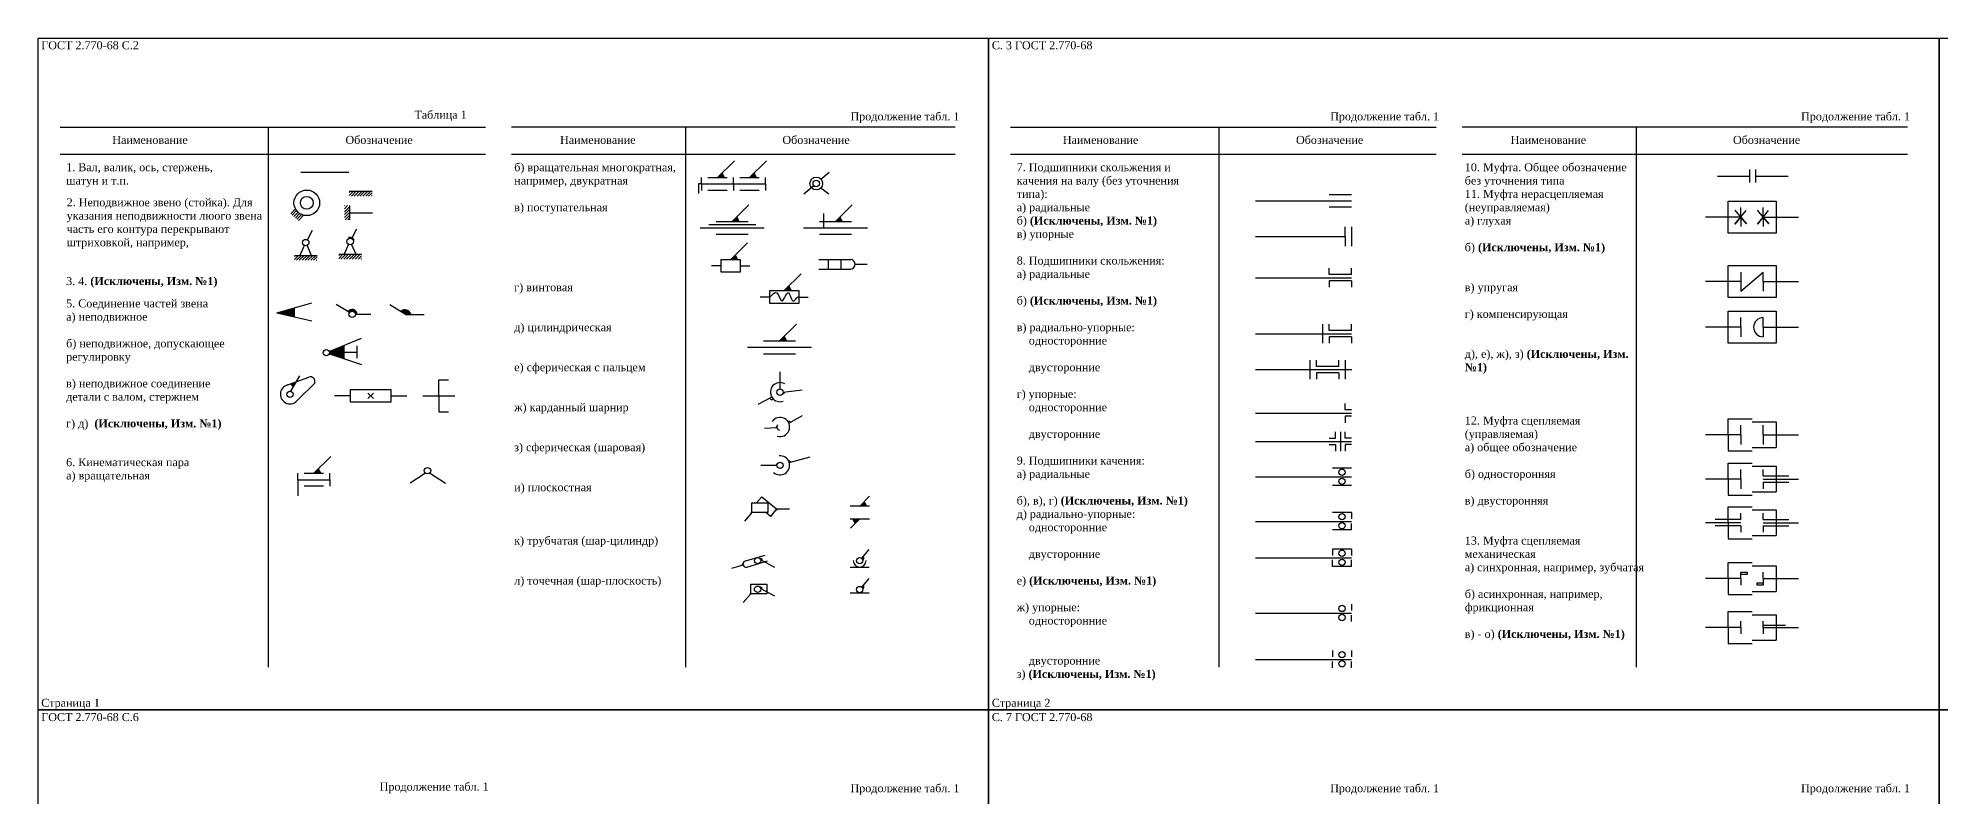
# Model space of a CAD drawing. Header units: millimetres. Extents: x 4428 to 6562, y 4839 to 5637.
# Drawn here: x 5374 to 5969, y 5232 to 5469 of the extents above; entities that cross this region are included whole.
import ezdxf

# ---------------------------------------------------------------- set-up
doc = ezdxf.new("R2010")
doc.units = ezdxf.units.MM
doc.layers.add('Элементы УГО', color=7, linetype='Continuous', lineweight=30)
doc.styles.get("Standard").update_dxf_attribs({"font": 'times.ttf'})
pattern_1 = [(0, (-6.434071916439279, 0), (0, 6.985), [5.08, -1.905]), (90, (-6.434071916439279, 0), (-6.985, 4.277078946022131e-16), [5.08, -1.905])]

msp = doc.modelspace()

# ---------------------------------------------------------------- hatches: boundary and pattern name
at = {"layer": 'Элементы УГО'}
h = msp.add_hatch(color=256, dxfattribs=at)
h.dxf.hatch_style = 1
h.paths.add_polyline_path([(5586.559447442429, 5425.126608972566), (5588.676252715712, 5425.126608972566), (5587.976751118562, 5426.535153878722)])
h = msp.add_hatch(color=256, dxfattribs=at)
h.dxf.hatch_style = 1
h.paths.add_polyline_path([(5596.559447442429, 5425.126608972566), (5598.676252715712, 5425.126608972566), (5597.976751118562, 5426.535153878722)])
h = msp.add_hatch(dxfattribs=at)
h.set_pattern_fill('ANSI31', color=256, scale=0.2)
h.set_pattern_definition([(45, (-13.97663501971692, 2.341929783142405), (-0.4490128060534576, 0.4490128060534577), [])])
h.paths.add_polyline_path([(5478.615292669265, 5420.866843060976), (5471.504510497651, 5420.86684306097), (5471.504510497651, 5419.312220316303), (5478.615292669265, 5419.312220316308)])
h = msp.add_hatch(dxfattribs=at)
h.set_pattern_fill('ANSI31', color=256, scale=0.2)
h.set_pattern_definition([(45, (-6.434071916439279, 0), (-0.4490128060534576, 0.4490128060534577), [])])
edge = h.paths.add_edge_path()
edge.add_arc((5458.230040642535, 5417.238785630906), 4.009395108317936, 201.6877565740215, 231.0686281702638, ccw=False)
edge.add_line((5454.50446435607, 5415.757120868441), (5452.836559610174, 5414.115731893584))
edge.add_line((5452.836559610174, 5414.115731893584), (5455.939665565902, 5411.488781348138))
edge.add_line((5455.939665565902, 5411.488781348138), (5457.679445223228, 5413.270021172178))
edge.add_arc((5458.222220196379, 5417.233024493967), 3.999999999998747, 231.1039121054402, 262.2012623959714, ccw=False)
h = msp.add_hatch(dxfattribs=at)
h.set_pattern_fill('ANSI31', color=256, scale=0.2, angle=359.9999999999872)
h.set_pattern_definition([(44.99999999998721, (-6.434071916439279, 0), (-0.449012806053357, 0.4490128060535583), [])])
h.paths.add_polyline_path([(5471.54421752324, 5411.940596530784), (5471.544217523235, 5416.350928966582), (5469.989594778567, 5416.350928966582), (5469.989594778573, 5411.940596530784)])
h = msp.add_hatch(color=256, dxfattribs=at)
h.dxf.hatch_style = 1
h.paths.add_polyline_path([(5592.533924328241, 5412.846159610949), (5591.116620652108, 5411.437614704793), (5593.233425925391, 5411.437614704793)])
h = msp.add_hatch(color=256, dxfattribs=at)
h.dxf.hatch_style = 1
h.paths.add_polyline_path([(5624.806743626314, 5412.846156256136), (5623.389439950181, 5411.43761134998), (5625.506245223463, 5411.43761134998)])
h = msp.add_hatch(dxfattribs=at)
h.set_pattern_fill('ANSI31', color=256, scale=0.2)
h.set_pattern_definition([(45, (-31.14686064960551, -17.70480902257623), (-0.4490128060534576, 0.4490128060534577), [])])
h.paths.add_polyline_path([(5461.445067039376, 5400.820104255257), (5454.334284867762, 5400.820104255252), (5454.334284867762, 5399.265481510584), (5461.445067039376, 5399.26548151059)])
h = msp.add_hatch(dxfattribs=at)
h.set_pattern_fill('ANSI31', color=256, scale=0.2)
h.set_pattern_definition([(45, (-17.27364197858697, -17.3658371245092), (-0.4490128060534576, 0.4490128060534577), [])])
h.paths.add_polyline_path([(5475.318285710395, 5401.159076153324), (5468.207503538781, 5401.159076153319), (5468.207503538781, 5399.604453408651), (5475.318285710395, 5399.604453408657)])
h = msp.add_hatch(color=256, dxfattribs=at)
h.dxf.hatch_style = 1
h.paths.add_polyline_path([(5592.083248298715, 5400.950169429981), (5590.665944622582, 5399.541624523825), (5592.782749895865, 5399.541624523825)])
h = msp.add_hatch(color=256, dxfattribs=at)
h.dxf.hatch_style = 1
h.paths.add_polyline_path([(5608.841396878202, 5391.193499414419), (5607.424093202069, 5389.784954508263), (5609.540898475352, 5389.784954508263)])
h = msp.add_hatch(color=256, dxfattribs=at)
h.dxf.hatch_style = 1
h.paths.add_polyline_path([(5448.841197439717, 5382.878855835619), (5454.326824021704, 5381.593276611639), (5454.326824021704, 5384.435088885514)])
h = msp.add_hatch(color=256, dxfattribs=at)
h.dxf.hatch_style = 1
h.paths.add_polyline_path([(5471.013523581388, 5383.237869761739), (5471.537446754331, 5382.915728938995, -0.7563914085440163), (5473.389303452386, 5382.3919540198), (5474.004340199926, 5382.3919540198, 0.7018179763076018)])
h = msp.add_hatch(color=256, dxfattribs=at)
h.dxf.hatch_style = 1
h.paths.add_polyline_path([(5489.069899729562, 5382.355771626186), (5490.69944571831, 5382.355771626186, 0.5876349861834808), (5487.574468509511, 5383.277496757026)])
h = msp.add_hatch(color=256, dxfattribs=at)
h.dxf.hatch_style = 1
h.paths.add_polyline_path([(5607.380103105677, 5375.49199843694), (5605.962799429544, 5374.083453530784), (5608.079604702827, 5374.083453530784)])
h = msp.add_hatch(color=256, dxfattribs=at)
h.dxf.hatch_style = 1
edge = h.paths.add_edge_path()
edge.add_line((5469.809306887608, 5372.653038270244), (5465.24895958342, 5370.783680268446))
edge.add_arc((5464.323680305618, 5370.404393756592), 1.000000000002496, -18.71789481133078, 22.28949456513078, ccw=False)
edge.add_line((5465.270790402238, 5370.083484945735), (5469.809306887608, 5368.545701816219))
edge.add_line((5469.809306887608, 5368.545701816219), (5469.809306887608, 5372.653038270244))
h = msp.add_hatch(color=256, dxfattribs=at)
h.dxf.hatch_style = 1
h.paths.add_polyline_path([(5454.950020021291, 5361.300840060741), (5453.101706057408, 5360.624868220675), (5454.05071120907, 5359.706553245996)])
h = msp.add_hatch(dxfattribs=at)
h.set_pattern_fill('ANGLE', color=256)
h.set_pattern_definition(pattern_1)
h.paths.add_polyline_path([(5607.607396085384, 5358.12127618214), (5607.085757702182, 5358.052768350439, -0.1125724205232934), (5606.986898768909, 5357.619242367528, 0.2677501441506456)])
h = msp.add_hatch(dxfattribs=at)
h.set_pattern_fill('ANGLE', color=256)
h.set_pattern_definition(pattern_1)
h.paths.add_polyline_path([(5603.967321973269, 5355.928567309467, -0.05700328268125605), (5603.542384834249, 5356.461776692804), (5602.935087470842, 5356.151819065061, 0.4743728906098207)])
h = msp.add_hatch(dxfattribs=at)
h.set_pattern_fill('ANGLE', color=256)
h.set_pattern_definition(pattern_1)
h.paths.add_polyline_path([(5605.088370335925, 5347.236826915454, 0.2867293983492674), (5604.745617464022, 5346.841667927375), (5605.132603588841, 5346.862103032589, -0.09518606584448373)])
h = msp.add_hatch(dxfattribs=at)
h.set_pattern_fill('ANGLE', color=256)
h.set_pattern_definition(pattern_1)
h.paths.add_polyline_path([(5608.554413834542, 5348.869210977512, -0.04426532355887004), (5608.815922289662, 5348.40805245044), (5609.279371015445, 5348.665480377753, 0.2623794119548825)])
h = msp.add_hatch(color=256, dxfattribs=at)
h.dxf.hatch_style = 1
h.paths.add_polyline_path([(5460.434288341637, 5332.700339736066), (5462.551093614919, 5332.700339736066), (5461.85159201777, 5334.108884642222)])
h = msp.add_hatch(dxfattribs=at)
h.set_pattern_fill('ANGLE', color=256)
h.set_pattern_definition(pattern_1)
h.paths.add_polyline_path([(5605.127006268279, 5335.465164945395, 0.2489404615299898), (5604.798426304304, 5335.180919122227), (5605.085757702182, 5335.180919122227, -0.072179888585444)])
h = msp.add_hatch(dxfattribs=at)
h.set_pattern_fill('ANGLE', color=256)
h.set_pattern_definition(pattern_1)
h.paths.add_polyline_path([(5608.77528683413, 5336.509991373232, -0.04349042090193285), (5608.96464402368, 5336.024728074465), (5609.466363017941, 5336.164780440259, 0.3496814902245606)])
h = msp.add_hatch(dxfattribs=at)
h.set_pattern_fill('ANGLE', color=256)
h.set_pattern_definition(pattern_1)
h.paths.add_polyline_path([(5605.279650556444, 5321.559763358854), (5604.992937339049, 5321.559763358854), (5604.811039931937, 5321.338137994072, 0.6332563978226149)])
h.paths.add_polyline_path([(5597.249349542479, 5320.759730218019, 0.2975450766774227), (5597.031789313887, 5320.169120046699), (5597.249349542479, 5320.424354324774)])
h = msp.add_hatch(color=256, dxfattribs=at)
h.dxf.hatch_style = 1
h.paths.add_polyline_path([(5632.416010667874, 5323.847957812209), (5630.998706991741, 5322.439412906053), (5633.115512265023, 5322.439412906053)])
h = msp.add_hatch(color=256, dxfattribs=at)
h.dxf.hatch_style = 1
h.paths.add_polyline_path([(5629.581395955816, 5317.030867764152), (5630.998699631949, 5318.439412670308), (5628.881894358667, 5318.439412670308)])
h = msp.add_hatch(dxfattribs=at)
h.set_pattern_fill('ANGLE', color=256)
h.set_pattern_definition([(0, (0, 0), (0, 6.985), [5.08, -1.905]), (90, (0, 0), (-6.985, 4.277078946022131e-16), [5.08, -1.905])])
h.paths.add_polyline_path([(5594.48847687205, 5304.328458557992, 0.3523835865755047), (5594.110457690651, 5303.841894832873), (5594.557581304885, 5303.961391607875, -0.09331096805096628)])
h.paths.add_polyline_path([(5599.888274855876, 5306.005865763354, -0.09493732432992637), (5600.056678654204, 5305.669287587708), (5600.449841429754, 5305.455169682697, 0.6530411296362241)])
h = msp.add_hatch(dxfattribs=at)
h.set_pattern_fill('ANGLE', color=256)
h.set_pattern_definition(pattern_1)
h.paths.add_polyline_path([(5632.037698143522, 5306.673192178958), (5631.593523301737, 5306.168611145295, -0.172338620883249), (5631.936744288573, 5305.59381509029, 0.5371548388308851)])
h = msp.add_hatch(dxfattribs=at)
h.set_pattern_fill('ANGLE', color=256)
h.set_pattern_definition([(0, (-6.43405981943215, -9.046079721232672), (0, 6.985), [5.08, -1.905]), (90, (-6.43405981943215, -9.046079721232672), (-6.985, 4.277078946022131e-16), [5.08, -1.905])])
h.paths.add_polyline_path([(5632.037710240529, 5297.627112457725), (5631.593535398744, 5297.122531424063, -0.1723386208832489), (5631.93675638558, 5296.547735369058, 0.5371548388310842)])

# ---------------------------------------------------------------- linework, layer by layer
for p, q in [((5381.14047976899, 5440.85180231114), (5514.048684864408, 5440.85180231114)), ((5446.14047976899, 5440.85180231114), (5446.14047976899, 5272.057962309911)), ((5660.823204513254, 5440.851802311139), (5522.192707648856, 5440.85180231114)), ((5576.571095847836, 5440.85180231114), (5576.571095847841, 5272.057962309911)), ((5678.140480595456, 5440.851802655591), (5811.048685690874, 5440.851802655591)), ((5743.140480595456, 5440.851802655591), (5743.140480595456, 5272.057962654362)), ((5958.399014848287, 5440.85180265559), (5819.192708475322, 5440.851802655591)), ((5873.571096674302, 5440.851802655591), (5873.571096674307, 5272.057962654362)), ((5381.14047976899, 5432.449217350169), (5514.048684864408, 5432.449217350166)), ((5522.192707648857, 5432.449217350166), (5660.823204513254, 5432.449217350166)), ((5678.140480595456, 5432.449217694621), (5811.048685690874, 5432.449217694617)), ((5819.192708475323, 5432.449217694617), (5958.399014848288, 5432.449217694617))]:
    msp.add_line(p, q)
for p, q in [((5586.559447442429, 5425.126608972566), (5591.815141503466, 5430.349823462621)), ((5596.559447442429, 5425.126608972566), (5601.815141503466, 5430.349823462621)), ((5456.346242237056, 5426.843862348889), (5471.346242237056, 5426.843862348889)), ((5581.559447442429, 5423.126608972566), (5580.559447442429, 5423.126608972566)), ((5580.559447442429, 5423.126608972566), (5580.559447442429, 5420.126608972566)), ((5581.559447442429, 5423.126608972566), (5581.559447442429, 5425.126608972566)), ((5581.559447442429, 5423.126608972566), (5591.559447442429, 5423.126608972566)), ((5581.559447442429, 5423.126608972566), (5581.559447442429, 5421.126608972566)), ((5583.559447442429, 5425.126608972566), (5589.559447442429, 5425.126608972566)), ((5587.976751118562, 5426.535153878722), (5588.676252715712, 5425.126608972566)), ((5591.559447442429, 5423.126608972566), (5591.559447442429, 5425.126608972566)), ((5591.559447442429, 5423.126608972566), (5601.559447442429, 5423.126608972566)), ((5591.559447442429, 5423.126608972566), (5591.559447442429, 5421.126608972566)), ((5593.559447442429, 5425.126608972566), (5599.559447442429, 5425.126608972566)), ((5597.976751118562, 5426.535153878722), (5598.676252715712, 5425.126608972566)), ((5601.559447442429, 5423.126608972566), (5601.559447442429, 5425.126608972566)), ((5601.559447442429, 5423.126608972566), (5601.559447442429, 5421.126608972566)), ((5616.683432177328, 5422.568368480283), (5613.505231482108, 5419.936945993221)), ((5618.880729655542, 5424.609861782204), (5621.469205387932, 5426.847078872011)), ((5899.022865939461, 5425.612290402661), (5909.022865939461, 5425.612290402661)), ((5909.022865939461, 5427.612290402661), (5909.022865939461, 5423.612290402661)), ((5911.022865939461, 5423.612290402661), (5911.022865939461, 5427.612290402661)), ((5911.022865939461, 5425.612290402661), (5921.022865939461, 5425.612290402661)), ((5471.504510497651, 5420.866843060976), (5478.615292669265, 5420.866843060976)), ((5589.559447442429, 5421.126608972566), (5583.559447442429, 5421.126608972566)), ((5591.116620652108, 5411.437614704793), (5596.372314713146, 5416.660829194849)), ((5599.559447442429, 5421.126608972566), (5593.559447442429, 5421.126608972566)), ((5618.878850872631, 5421.93017394701), (5621.29988367326, 5420.01571949164)), ((5623.389439950181, 5411.43761134998), (5628.645134011218, 5416.660825840036)), ((5754.673950449268, 5417.875576343535), (5784.673950449268, 5417.875576343535)), ((5777.673950449268, 5419.875576343535), (5784.673950449268, 5419.875576343535)), ((5471.54421752324, 5416.350928966581), (5471.54421752324, 5411.940596530784)), ((5471.54421752324, 5414.145762748683), (5478.71239759415, 5414.145762748683)), ((5586.11662267409, 5411.437619158098), (5596.11662267409, 5411.437619158098)), ((5592.533924328241, 5412.846159610949), (5593.233425925391, 5411.437614704793)), ((5618.389441972162, 5411.437615803285), (5628.389441972162, 5411.437615803285)), ((5619.78091527996, 5409.437614469049), (5619.78091527996, 5413.869333219573)), ((5624.806743626314, 5412.846156256136), (5625.506245223463, 5411.43761134998)), ((5784.673950449268, 5415.875576343535), (5777.673950449268, 5415.875576343535)), ((5906.287535712787, 5412.797959198322), (5895.287535712787, 5412.797959198322)), ((5904.445512125712, 5410.568136027317), (5907.917337686105, 5414.816996860054)), ((5906.277432253453, 5412.81006136143), (5904.445512125712, 5410.568136027317)), ((5908.052058805896, 5410.684371606898), (5904.502805701009, 5414.935751115961)), ((5906.287535712787, 5412.797959198322), (5906.287535712787, 5415.797959198322)), ((5906.287535712787, 5412.797959198322), (5906.287535712787, 5409.797959198322)), ((5906.287535712787, 5412.797959198322), (5908.052058805896, 5410.684371606898)), ((5911.445512125712, 5410.568136027317), (5914.917337686105, 5414.816996860054)), ((5913.277432253453, 5412.81006136143), (5911.445512125712, 5410.568136027317)), ((5915.052058805896, 5410.684371606898), (5911.502805701009, 5414.935751115961)), ((5913.287535712787, 5412.797959198322), (5913.287535712787, 5415.797959198322)), ((5913.287535712787, 5412.797959198322), (5924.287535712787, 5412.797959198322)), ((5913.287535712787, 5412.797959198322), (5913.287535712787, 5409.797959198322)), ((5913.287535712787, 5412.797959198322), (5915.052058805896, 5410.684371606898)), ((5458.399543912175, 5405.672251320212), (5460.021654223383, 5408.720093892329)), ((5472.383257514867, 5406.28814782945), (5473.894872894401, 5409.059065790396)), ((5581.116607902361, 5409.437617823862), (5601.116607902361, 5409.437617823862)), ((5583.854130294247, 5410.437617823862), (5598.474778923119, 5410.437617823862)), ((5586.116607902361, 5407.437617823862), (5596.116607902361, 5407.437617823862)), ((5590.665944622582, 5399.541624523825), (5595.92163868362, 5404.76483901388)), ((5613.389427200433, 5409.437614469049), (5633.389427200433, 5409.437614469049)), ((5618.389427200433, 5407.437614469049), (5628.389427200433, 5407.437614469049)), ((5754.673950449268, 5406.734047340851), (5782.673950449268, 5406.734047340851)), ((5782.673950449268, 5406.734047340851), (5782.673950449268, 5409.734047340851)), ((5782.673950449268, 5406.734047340851), (5782.673950449268, 5403.734047340851)), ((5784.673950449268, 5409.734047340851), (5784.673950449268, 5403.734047340851)), ((5454.334284867762, 5400.820104255257), (5461.445067039376, 5400.820104255257)), ((5457.423971074922, 5403.927058553486), (5456.031982279521, 5400.820104255257)), ((5458.344606640871, 5403.921471795706), (5459.620009396815, 5400.820104255257)), ((5468.207503538781, 5401.159076153324), (5475.318285710395, 5401.159076153324)), ((5471.29718974594, 5404.266030451553), (5469.905200950539, 5401.159076153324)), ((5472.217825311889, 5404.260443693773), (5473.493228067833, 5401.159076153324)), ((5592.083248298715, 5400.950169429981), (5592.782749895865, 5399.541624523825)), ((5618.199793834152, 5399.54162428808), (5628.199793834152, 5399.54162428808)), ((5621.199793834152, 5396.54162428808), (5621.199793834152, 5399.54162428808)), ((5625.199793834152, 5396.54162428808), (5625.199793834152, 5399.54162428808)), ((5587.665937262791, 5397.54162428808), (5584.665937262791, 5397.54162428808)), ((5593.665937262791, 5397.54162428808), (5596.665937262791, 5397.54162428808)), ((5607.424093202069, 5389.784954508263), (5612.679787263107, 5395.008168998318)), ((5618.199793834152, 5396.54162428808), (5628.199793834152, 5396.54162428808)), ((5629.51465815561, 5398.04162428808), (5633.337317320234, 5398.04162428808)), ((5754.673950449268, 5393.833438127213), (5784.673950449268, 5393.833438127213)), ((5777.673950449268, 5394.833438127213), (5777.673950449268, 5396.833438127213)), ((5784.673950449268, 5394.833438127213), (5777.673950449268, 5394.833438127213)), ((5784.673950449268, 5392.833438127213), (5777.673950449268, 5392.833438127213)), ((5777.673950449268, 5392.833438127213), (5777.673950449268, 5390.833438127213)), ((5784.673950449268, 5394.833438127213), (5784.673950449268, 5396.833438127213)), ((5784.673950449268, 5392.833438127213), (5784.673950449268, 5390.833438127213)), ((5906.287536522106, 5392.612768359124), (5895.287536522106, 5392.612768359124)), ((5906.287536522106, 5395.612768359124), (5906.287536522106, 5389.612768359124)), ((5906.287536522106, 5389.612768359124), (5913.287536522106, 5395.612768359124)), ((5913.287536522106, 5392.612768359124), (5913.287536522106, 5395.612768359124)), ((5913.287536522106, 5392.612768359124), (5924.287536522106, 5392.612768359124)), ((5913.287536522106, 5392.612768359124), (5913.287536522106, 5389.612768359124)), ((5602.924085842278, 5387.784954272518), (5599.924085842278, 5387.784954272518)), ((5608.841396878202, 5391.193499414419), (5609.540898475352, 5389.784954508263)), ((5611.924085842278, 5387.784954272518), (5614.924085842278, 5387.784954272518)), ((5448.841197439717, 5382.878855835619), (5459.812450603691, 5385.991321935409)), ((5448.841197439717, 5382.878855835619), (5459.812450603691, 5380.30769738766)), ((5454.326824021704, 5384.435088885514), (5454.326824021704, 5381.593276611639)), ((5471.53744675433, 5382.915728938995), (5467.448128746408, 5385.430098097619)), ((5473.389303452386, 5382.3919540198), (5478.232999844069, 5382.3919540198)), ((5489.069899729562, 5382.355771626186), (5484.140734457869, 5385.393915704004)), ((5489.069899729562, 5382.355771626186), (5494.925605555531, 5382.355771626186)), ((5906.287537331425, 5378.356751921756), (5906.287537331425, 5381.356751921756)), ((5913.287537331425, 5378.356751921756), (5913.287537331425, 5381.356751921756)), ((5465.24895958342, 5370.783680268446), (5475.294933469595, 5374.901682783897)), ((5605.962799429544, 5374.083453530784), (5611.218493490582, 5379.306668020839)), ((5607.380103105677, 5375.49199843694), (5608.079604702827, 5374.083453530784)), ((5754.673950449268, 5376.318998250492), (5784.673950449268, 5376.318998250492)), ((5775.673950449267, 5373.318998250492), (5775.673950449268, 5379.318998250492)), ((5777.673950449268, 5377.318998250492), (5777.673950449268, 5379.318998250492)), ((5784.673950449268, 5377.318998250492), (5777.673950449268, 5377.318998250492)), ((5784.673950449268, 5375.318998250492), (5777.673950449268, 5375.318998250492)), ((5777.673950449268, 5375.318998250492), (5777.673950449268, 5373.318998250492)), ((5784.673950449268, 5377.318998250492), (5784.673950449268, 5379.318998250492)), ((5784.673950449268, 5375.318998250492), (5784.673950449268, 5373.318998250492)), ((5906.287537331425, 5378.356751921756), (5895.287537331425, 5378.356751921756)), ((5906.287537331425, 5378.356751921756), (5906.287537331425, 5375.356751921756)), ((5913.287537331425, 5378.356751921756), (5924.287537331425, 5378.356751921756)), ((5913.287537331425, 5378.356751921756), (5913.287537331425, 5375.356751921756)), ((5465.270790402238, 5370.083484945735), (5475.294933469595, 5366.687009875846)), ((5469.809306887608, 5372.653038270244), (5469.809306887608, 5368.545701816219)), ((5469.809306887608, 5370.599370043232), (5474.00908950813, 5370.599370043232)), ((5474.00908950813, 5370.599370043232), (5474.00908950813, 5372.562522775694)), ((5474.00908950813, 5368.63621731077), (5474.00908950813, 5370.599370043232)), ((5595.962786679796, 5372.083456649852), (5615.962786679796, 5372.083456649852)), ((5600.962786679796, 5370.083456649852), (5610.962786679796, 5370.083456649852)), ((5600.962801451526, 5374.083457984088), (5610.962801451526, 5374.083457984088)), ((5453.280254749915, 5358.340694758374), (5456.018018818079, 5363.194179008102)), ((5606.085757702182, 5359.052768350439), (5606.085757702182, 5364.427322350552)), ((5754.673950449268, 5365.104741371586), (5784.704957150294, 5365.104741371586)), ((5771.673950449267, 5362.104741371586), (5771.673950449268, 5368.104741371586)), ((5773.673950449268, 5366.104741371586), (5773.673950449268, 5368.104741371586)), ((5780.673950449268, 5366.104741371586), (5773.673950449268, 5366.104741371586)), ((5780.673950449268, 5364.104741371586), (5773.673950449268, 5364.104741371586)), ((5773.673950449268, 5364.104741371586), (5773.673950449268, 5362.104741371586)), ((5780.673950449268, 5366.104741371586), (5780.673950449268, 5368.104741371586)), ((5780.673950449268, 5364.104741371586), (5780.673950449268, 5362.104741371586)), ((5782.673950449268, 5368.104741371586), (5782.673950449267, 5362.104741371586)), ((5451.660049441867, 5360.097620526727), (5458.863995490908, 5362.732272843195)), ((5453.101706057408, 5360.624868220675), (5454.05071120907, 5359.706553245996)), ((5455.426152314303, 5355.686279197947), (5460.68079959865, 5360.901860388121)), ((5477.322430683456, 5356.052372570364), (5479.065894654471, 5357.771298668106)), ((5477.334699620093, 5357.783567604743), (5479.053625717835, 5356.040103633728)), ((5499.471991663522, 5356.891407053839), (5499.471991663522, 5361.891407053839)), ((5499.471991663522, 5361.891407053839), (5502.471991663522, 5361.891407053839)), ((5607.085757702182, 5358.052768350439), (5612.99013822923, 5358.828202675191)), ((5471.87489330324, 5356.891407053839), (5466.87489330324, 5356.891407053839)), ((5484.471991663522, 5356.891407053839), (5489.471991663522, 5356.891407053839)), ((5494.471991663522, 5356.891407053839), (5499.471991663522, 5356.891407053839)), ((5499.471991663522, 5356.891407053839), (5499.471991663522, 5351.891407053839)), ((5499.471991663522, 5356.891407053839), (5504.471991663522, 5356.891407053839)), ((5499.471991663522, 5351.891407053839), (5502.471991663522, 5351.891407053839)), ((5603.542384834249, 5356.461776692804), (5599.159089654255, 5354.224592971037)), ((5754.673950449268, 5351.502125483879), (5784.673950449268, 5351.502125483879)), ((5782.673950449268, 5352.502125483879), (5782.673950449268, 5354.502125483879)), ((5784.673950449268, 5352.502125483879), (5782.673950449268, 5352.502125483879)), ((5605.132603588841, 5346.862103032589), (5601.191900198719, 5346.654011105691)), ((5608.815922289662, 5348.40805245044), (5613.080161648199, 5350.776673267734)), ((5779.673950449268, 5343.66260964151), (5779.673950449268, 5345.66260964151)), ((5781.173950449268, 5345.66260964151), (5781.173950449268, 5339.662609641511)), ((5784.673950449268, 5350.502125483879), (5782.673950449268, 5350.502125483879)), ((5782.673950449268, 5350.502125483879), (5782.673950449268, 5348.502125483879)), ((5782.673950449268, 5343.66260964151), (5782.673950449268, 5345.66260964151)), ((5902.287538140745, 5344.742159771984), (5902.287538140745, 5349.742159771984)), ((5902.287538140745, 5349.742159771984), (5909.787538140745, 5349.742159771984)), ((5906.287538140745, 5344.742159771984), (5906.287538140745, 5347.742159771984)), ((5909.787538140745, 5348.742159771984), (5917.287538140745, 5348.742159771988)), ((5913.287538140745, 5344.742159771984), (5913.287538140745, 5347.742159771984)), ((5917.287538140745, 5348.742159771988), (5917.287538140745, 5340.742159771984)), ((5754.673950449268, 5342.66260964151), (5784.673950449268, 5342.66260964151)), ((5777.673950449268, 5343.66260964151), (5779.673950449268, 5343.66260964151)), ((5777.673950449268, 5341.66260964151), (5779.673950449268, 5341.66260964151)), ((5779.673950449268, 5341.66260964151), (5779.673950449268, 5339.66260964151)), ((5784.673950449268, 5343.66260964151), (5782.673950449268, 5343.66260964151)), ((5784.673950449268, 5341.66260964151), (5782.673950449268, 5341.66260964151)), ((5782.673950449268, 5341.66260964151), (5782.673950449268, 5339.66260964151)), ((5906.287538140745, 5344.742159771984), (5895.287538140745, 5344.742159771984)), ((5902.287538140745, 5344.742159771984), (5902.287538140745, 5339.742159771984)), ((5902.287538140745, 5339.742159771984), (5909.787538140745, 5339.742159771984)), ((5906.287538140745, 5344.742159771984), (5906.287538140745, 5341.742159771984)), ((5909.787538140745, 5340.742159771984), (5917.287538140745, 5340.742159771984)), ((5913.287538140745, 5344.742159771984), (5924.287538140745, 5344.742159771984)), ((5913.287538140745, 5344.742159771984), (5913.287538140745, 5341.742159771984)), ((5460.434288341637, 5332.700339736066), (5465.689982402674, 5337.923554226121)), ((5461.85159201777, 5334.108884642222), (5462.551093614919, 5332.700339736066)), ((5605.085757702182, 5335.180919122227), (5600.102990616797, 5335.180919122227)), ((5608.964644023681, 5336.024728074465), (5615.473030935107, 5337.841511961215)), ((5784.673950449268, 5334.33654061333), (5778.673950449268, 5334.33654061333)), ((5902.28753765192, 5330.883805237246), (5902.28753765192, 5335.883805237246)), ((5902.28753765192, 5335.883805237246), (5909.78753765192, 5335.883805237246)), ((5906.28753765192, 5330.883805237246), (5906.28753765192, 5333.883805237246)), ((5909.78753765192, 5334.883805237246), (5917.28753765192, 5334.883805237249)), ((5913.28753765192, 5331.883805237246), (5913.28753765192, 5333.883805237246)), ((5917.28753765192, 5334.883805237249), (5917.28753765192, 5326.883805237246)), ((5455.434288341637, 5330.700339736066), (5455.434288341637, 5332.700339736066)), ((5455.434288341637, 5330.700339736066), (5465.434288341637, 5330.700339736066)), ((5455.434288341637, 5330.700339736066), (5455.434288341637, 5325.700339736066)), ((5457.434288341637, 5332.700339736066), (5463.434288341637, 5332.700339736066)), ((5463.434288341637, 5328.700339736066), (5457.434288341637, 5328.700339736066)), ((5465.434288341637, 5330.700339736066), (5465.434288341637, 5332.700339736066)), ((5465.434288341637, 5330.700339736066), (5465.434288341637, 5328.700339736066)), ((5495.306868942544, 5332.746016641663), (5490.531567614198, 5329.63465013956)), ((5496.594579720605, 5332.789656142785), (5501.555412823831, 5329.63465013956)), ((5754.673950449268, 5331.546622994907), (5784.673950449268, 5331.546622994907)), ((5784.673950449268, 5328.914268860331), (5778.673950449268, 5328.914268860331)), ((5906.28753765192, 5330.883805237246), (5895.28753765192, 5330.883805237246)), ((5902.28753765192, 5330.883805237246), (5902.28753765192, 5325.883805237246)), ((5906.28753765192, 5330.883805237246), (5906.28753765192, 5327.883805237246)), ((5913.28753765192, 5331.883805237246), (5921.28753765192, 5331.883805237246)), ((5913.28753765192, 5330.883805237246), (5924.28753765192, 5330.883805237246)), ((5913.28753765192, 5329.883805237246), (5913.28753765192, 5327.883805237246)), ((5913.28753765192, 5329.883805237246), (5921.28753765192, 5329.883805237246)), ((5604.992937339049, 5321.559763358854), (5609.049299310485, 5321.559763358854)), ((5633.998699631949, 5322.439412670308), (5627.998699631949, 5322.439412670308)), ((5630.998706991741, 5322.439412906053), (5634.076618450095, 5325.4983032337)), ((5632.416010667874, 5323.847957812209), (5633.115512265023, 5322.439412906053)), ((5902.287536674269, 5317.247437095945), (5902.287536674269, 5322.247437095945)), ((5902.287536674269, 5322.247437095945), (5909.787536674269, 5322.247437095945)), ((5902.28753765192, 5325.883805237246), (5909.78753765192, 5325.883805237246)), ((5909.78753765192, 5326.883805237246), (5917.28753765192, 5326.883805237246)), ((5597.249349542479, 5320.424354324774), (5594.930539102366, 5317.70400459677)), ((5627.998699631949, 5318.439412670308), (5633.998699631949, 5318.439412670308)), ((5630.998699631949, 5318.439412670308), (5628.107643202449, 5315.56622262942)), ((5629.581395955816, 5317.030867764152), (5628.881894358667, 5318.439412670308)), ((5754.673950449268, 5317.675982813702), (5784.673950449268, 5317.675982813702)), ((5784.673950449268, 5320.465900432125), (5778.673950449268, 5320.465900432125)), ((5784.673950449268, 5320.465900432125), (5784.673950449268, 5318.465900432125)), ((5784.673950449268, 5315.043628679126), (5784.673950449268, 5317.043628679126)), ((5906.287536674269, 5317.247437095945), (5895.287536674269, 5317.247437095945)), ((5906.287536674269, 5318.247437095945), (5898.287536674269, 5318.247437095945)), ((5906.287536674269, 5316.247437095945), (5898.287536674269, 5316.247437095945)), ((5902.287536674269, 5317.247437095945), (5902.287536674269, 5312.247437095945)), ((5906.287536674269, 5318.247437095945), (5906.287536674269, 5320.247437095945)), ((5906.287536674269, 5316.247437095945), (5906.287536674269, 5314.247437095945)), ((5909.787536674269, 5321.247437095945), (5917.287536674269, 5321.247437095949)), ((5913.287536674269, 5318.247437095945), (5913.287536674269, 5320.247437095945)), ((5913.287536674269, 5318.247437095945), (5921.287536674269, 5318.247437095945)), ((5913.287536674269, 5317.247437095945), (5924.287536674269, 5317.247437095945)), ((5913.287536674269, 5316.247437095945), (5913.287536674269, 5314.247437095945)), ((5913.287536674269, 5316.247437095945), (5921.287536674269, 5316.247437095945)), ((5917.287536674269, 5321.247437095949), (5917.287536674269, 5313.247437095945)), ((5784.673950449268, 5315.043628679126), (5778.673950449268, 5315.043628679126)), ((5902.287536674269, 5312.247437095945), (5909.787536674269, 5312.247437095945)), ((5909.787536674269, 5313.247437095945), (5917.287536674269, 5313.247437095945)), ((5594.557581304885, 5303.961391607875), (5590.91029652382, 5302.986630367406)), ((5594.957930795361, 5305.181326792988), (5601.419073882381, 5307.140427376548)), ((5595.678537348111, 5303.335309249431), (5602.139680435131, 5305.294409832991)), ((5600.056678654205, 5305.669287587708), (5604.359837237513, 5303.325771471507)), ((5631.593523301737, 5306.168611145295), (5633.953333218589, 5308.849346781535)), ((5754.673950449268, 5306.230839713668), (5784.673950449268, 5306.230839713668)), ((5784.673950449268, 5309.02075733209), (5778.673950449268, 5309.02075733209)), ((5778.673950449268, 5309.02075733209), (5778.673950449268, 5307.02075733209)), ((5778.673950449268, 5303.598485579091), (5778.673950449268, 5305.598485579091)), ((5784.673950449268, 5303.598485579091), (5778.673950449268, 5303.598485579091)), ((5784.673950449268, 5309.02075733209), (5784.673950449268, 5307.02075733209)), ((5784.673950449268, 5303.598485579091), (5784.673950449268, 5305.598485579091)), ((5902.287538445071, 5299.765603210866), (5902.287538445071, 5304.765603210866)), ((5902.287538445071, 5304.765603210866), (5909.787538445071, 5304.765603210866)), ((5909.787538445071, 5303.765603210866), (5917.287538445071, 5303.76560321087)), ((5917.287538445071, 5303.76560321087), (5917.287538445071, 5295.765603210866)), ((5627.956080861615, 5303.398113166368), (5633.956080861615, 5303.398113166368)), ((5631.593535398744, 5297.122531424063), (5633.953345315596, 5299.803267060302)), ((5906.287538445071, 5299.765603210866), (5895.287538445071, 5299.765603210866)), ((5902.287538445071, 5299.765603210866), (5902.287538445071, 5294.765603210866)), ((5906.287538445071, 5299.765603210866), (5906.287538445071, 5301.765603210866)), ((5906.287538445071, 5299.765603210866), (5906.287538445071, 5297.765603210866)), ((5913.287538445071, 5299.765603210866), (5913.287538445071, 5301.765603210866)), ((5913.287538445071, 5299.765603210866), (5924.287538445071, 5299.765603210866)), ((5913.287538445071, 5299.765603210866), (5913.287538445071, 5297.765603210866)), ((5596.932084237451, 5294.989166237419), (5594.613273797338, 5292.268816509415)), ((5600.039351678731, 5296.718509021773), (5604.342510262039, 5294.374992905572)), ((5627.956092958622, 5295.352033445135), (5633.956092958622, 5295.352033445135)), ((5784.673950449268, 5291.774616091183), (5784.673950449268, 5289.774616091183)), ((5902.287538445071, 5294.765603210866), (5909.787538445071, 5294.765603210866)), ((5909.787538445071, 5295.765603210866), (5917.287538445071, 5295.765603210866)), ((5754.673950449268, 5288.98469847276), (5784.673950449268, 5288.98469847276)), ((5784.673950449268, 5286.352344338184), (5784.673950449268, 5288.352344338184)), ((5902.287540215872, 5284.492544126465), (5902.287540215872, 5289.492544126465)), ((5902.287540215872, 5289.492544126465), (5909.787540215872, 5289.492544126465)), ((5906.287540215872, 5284.492544126465), (5906.287540215872, 5286.492544126465)), ((5909.787540215872, 5288.492544126465), (5917.287540215872, 5288.492544126469)), ((5913.287540215872, 5284.492544126465), (5913.287540215872, 5286.492544126465)), ((5917.287540215872, 5288.492544126469), (5917.287540215872, 5280.492544126465)), ((5906.287540215872, 5284.492544126465), (5895.287540215872, 5284.492544126465)), ((5902.287540215872, 5284.492544126465), (5902.287540215872, 5279.492544126465)), ((5906.287540215872, 5284.492544126465), (5906.287540215872, 5282.492544126465)), ((5909.787540215872, 5280.492544126465), (5917.287540215872, 5280.492544126465)), ((5913.287540215872, 5285.190830814387), (5920.287540215872, 5285.190830814387)), ((5913.287540215872, 5284.49782854404), (5913.287540215872, 5282.49782854404)), ((5913.287540215872, 5284.492544126465), (5924.287540215872, 5284.492544126465)), ((5754.673950449268, 5274.537139490198), (5784.673950449268, 5274.537139490198)), ((5778.673950449268, 5277.32705710862), (5778.673950449268, 5275.32705710862)), ((5778.673950449268, 5271.904785355621), (5778.673950449268, 5273.904785355621)), ((5784.673950449268, 5277.32705710862), (5784.673950449268, 5275.32705710862)), ((5784.673950449268, 5271.904785355621), (5784.673950449268, 5273.904785355621)), ((5902.287540215872, 5279.492544126465), (5909.787540215872, 5279.492544126465))]:
    msp.add_line(p, q, dxfattribs=at)
for points in [[(5374.254232684287, 5468.743944017555), (5671.254232684287, 5468.743944017555), (5671.254232684287, 5258.743944017555), (5374.254232684287, 5258.743944017555)], [(5671.254233510753, 5468.743944362006), (5968.254233510753, 5468.743944362006), (5968.254233510753, 5258.743944362006), (5671.254233510753, 5258.743944362006)], [(5968.254232591596, 5468.743943692777), (6265.254232591596, 5468.743943692777), (6265.254232591596, 5258.743943692777), (5968.254232591596, 5258.743943692777)], [(5902.287535712787, 5417.797959198322), (5917.287535712787, 5417.797959198322), (5917.287535712787, 5407.797959198322), (5902.287535712787, 5407.797959198322)], [(5587.665937262791, 5399.54162428808), (5593.665937262791, 5399.54162428808), (5593.665937262791, 5395.54162428808), (5587.665937262791, 5395.54162428808)], [(5902.287536522106, 5397.612768359124), (5917.287536522106, 5397.612768359124), (5917.287536522106, 5387.612768359124), (5902.287536522106, 5387.612768359124)], [(5602.924085842278, 5389.784954272518), (5611.924085842278, 5389.784954272518), (5611.924085842278, 5385.784954272518), (5602.924085842278, 5385.784954272518)], [(5902.287537331425, 5383.356751921756), (5917.287537331425, 5383.356751921756), (5917.287537331425, 5373.356751921756), (5902.287537331425, 5373.356751921756)], [(5471.87489330324, 5358.864577389795), (5484.471991663522, 5358.864577389795), (5484.471991663522, 5354.918236717882), (5471.87489330324, 5354.918236717882)], [(5597.249349542479, 5323.424354324774), (5602.249349542479, 5323.424354324774), (5602.249349542479, 5320.424354324774), (5597.249349542479, 5320.424354324774)], [(5596.932084237451, 5297.989166237419), (5601.932084237451, 5297.989166237419), (5601.932084237451, 5294.989166237419), (5596.932084237451, 5294.989166237419)], [(5906.287538445071, 5301.765603210866), (5908.227930839264, 5301.765603210866), (5908.227930839264, 5301.014349606128), (5906.287538445071, 5301.014349606128)], [(5911.347146050878, 5298.499147789068), (5913.287538445071, 5298.499147789068), (5913.287538445071, 5297.74789418433), (5911.347146050878, 5297.74789418433)], [(5374.254232684287, 5258.743944017555), (5671.254232684287, 5258.743944017555), (5671.254232684287, 5048.743944017555), (5374.254232684287, 5048.743944017555)], [(5671.254233510753, 5258.743944362006), (5968.254233510753, 5258.743944362006), (5968.254233510753, 5048.743944362006), (5671.254233510753, 5048.743944362006)], [(5968.254232591596, 5258.743943692777), (6265.254232591596, 5258.743943692777), (6265.254232591596, 5048.743943692777), (5968.254232591596, 5048.743943692777)]]:
    msp.add_lwpolyline(points, close=True, dxfattribs=at)
msp.add_lwpolyline([(5598.761182035671, 5323.424354324774), (5600.355020047426, 5325.36630026214), (5604.992937339049, 5321.559763358854), (5603.089668887405, 5319.240804713043), (5601.647621864296, 5320.424354324774)], dxfattribs=at)
for centre, radius in [((5617.394927876456, 5423.271058931422), 2), ((5617.394927876456, 5423.271058931422), 1), ((5458.22222019638, 5417.233024493968), 4), ((5458.22222019638, 5417.233024493968), 2), ((5457.889675953569, 5404.811998645246), 1), ((5471.762894624588, 5405.150970543313), 1), ((5472.389303452386, 5382.3919540198), 1), ((5464.323680305621, 5370.404393756591), 1), ((5452.959350148795, 5357.393583235384), 1), ((5606.085757702182, 5358.052768350439), 1), ((5495.924819514308, 5333.532233590638), 1), ((5606.085757702182, 5335.180919122227), 1), ((5781.673950449268, 5333.013813847176), 1), ((5781.673950449268, 5330.174402118375), 1), ((5781.673950449268, 5319.143173665971), 1), ((5781.673950449268, 5316.30376193717), 1), ((5599.094148429635, 5305.398113166368), 1), ((5630.956080861615, 5305.398113166368), 1), ((5781.673950449268, 5307.698030565936), 1), ((5781.673950449268, 5304.858618837136), 1), ((5599.07682145416, 5296.447334600432), 1), ((5630.956092958622, 5296.352033445135), 1), ((5781.673950449268, 5290.451889325029), 1), ((5781.673950449268, 5287.612477596228), 1), ((5781.673950449268, 5276.004330342466), 1), ((5781.673950449268, 5273.164918613666), 1)]:
    msp.add_circle(centre, radius, dxfattribs=at)
for centre, radius, start, end in [((5471.762894624588, 5405.150970543315), 1.295384999040386, 16.0241071866192, 111.7903532105301), ((5628.00162440798, 5398.04162428808), 1.513033747630702, 277.5259310049144, 82.47406899508556), ((5472.356021431532, 5382.274282227996), 1.652513664943919, 4.083359735752969, 144.3308322903975), ((5488.880233235629, 5381.94624860512), 1.864736754055478, 12.68638516503335, 134.4463253069007), ((5913.287537331425, 5378.356751921756), 3, 90, 270), ((5452.959350148795, 5357.393583235384), 3, 104.5128364139882, 325.3124163884407), ((5459.38879016497, 5361.436311195498), 1.398186697914422, 337.5271459956036, 112.0452965854365), ((5606.085757702182, 5358.052768350439), 2.999999999999973, 60.93105646963916, 289.7766990861556), ((5606.862000191475, 5358.408086975175), 0.7986710647433721, 278.99701454938, 338.9544497865614), ((5603.542384834249, 5356.461776692804), 0.6818238911894773, 207.0392464079009, 308.5578695181758), ((5606.085757918062, 5347.164588210315), 3.000000135403581, 253.3907831475992, 145.8241743009767), ((5605.23320797564, 5346.764969761433), 0.4935859759744104, 107.0639886801167, 171.0606030006352), ((5606.085757702182, 5347.164588133413), 0.9999999999994298, 133.0471182790204, 262.1667324179832), ((5608.736137786446, 5348.124146406873), 0.7669059975758387, 44.89966563330443, 103.7070253045881), ((5606.085757702181, 5335.180919122226), 2.999999999999973, 226.9455675992358, 95.79121021586484), ((5605.230481842735, 5335.013512782301), 0.4633539370032131, 102.8669608070699, 158.8204009021957), ((5608.904199558185, 5335.903724576145), 0.6198208770875653, 24.90907840521616, 102.0042260332433), ((5604.992937339049, 5321.559763358854), 0.2867132173947999, 230.6228109666533, 0), ((5597.592872020552, 5320.29781260151), 0.5756523059817681, 126.6377301024788, 192.9181873742192), ((5594.601797670653, 5303.850291354877), 0.4914117189594213, 103.3325493424645, 180.9790338055504), ((5595.497916952661, 5304.32845855799), 1.009440080611344, 122.3395925815006, 280.3075154908881), ((5600.04814511011, 5305.607217921378), 0.4295097206134534, 339.2675744637592, 111.8523292761215), ((5630.956080861615, 5305.398113166368), 2, 180, 0), ((5631.629810922718, 5306.166932125268), 0.650131699624966, 298.1713175176307, 51.14205331270269), ((5631.629823019725, 5297.120852404036), 0.650131699624966, 298.1713175176212, 51.14205331272866), ((5597.275606715524, 5294.862624514156), 0.5756523059817681, 126.6377301024818, 192.9181873742192), ((5600.030818134636, 5296.656439355443), 0.4295097206134534, 339.2675744637659, 111.8523292761363)]:
    msp.add_arc(centre, radius, start, end, dxfattribs=at)
msp.add_spline([(5602.924085842278, 5387.784954272518), (5605.050386893596, 5389.128399544493), (5606.734226746135, 5386.613300555164), (5608.696890986648, 5389.131157453585), (5610.485412136914, 5386.636512653258), (5611.924085842278, 5387.784954272518), (5611.956458381646, 5387.692389359008)], degree=3, dxfattribs=at)

# ---------------------------------------------------------------- texts
at = {"layer": 'Элементы УГО', "char_height": 2.5, "attachment_point": 1}
for s, width, insert in [('ГОСТ 2.770-68 С.2', 33.55786573501609, (5375.254232684287, 5467.743944017555)), ('С. 3 ГОСТ 2.770-68', 33.55786573501609, (5672.254233510753, 5467.743944017555)), ('Таблица 1', 25.67905198370136, (5491.838397192985, 5446.02205055786)), ('Продолжение табл. 1', 33.55786573501609, (5628.102858988321, 5445.517405635923)), ('Продолжение табл. 1', 33.55786573501609, (5777.970395864809, 5445.517405980374)), ('Продолжение табл. 1', 33.55786573501609, (5925.102859814787, 5445.517405980374)), ('Наименование', 25.67905198370136, (5397.451044071775, 5438.159094448354)), ('Обозначение', 25.67905198370136, (5470.299767920141, 5438.159094448354)), ('Наименование', 25.67905198370136, (5537.362276853739, 5438.159094448354)), ('Обозначение', 25.67905198370136, (5606.826276903011, 5438.159094448354)), ('Наименование', 25.67905198370136, (5694.451044898241, 5438.159094792805)), ('Обозначение', 25.67905198370136, (5767.299768746607, 5438.159094792805)), ('Наименование', 25.67905198370136, (5834.362277680205, 5438.159094792805)), ('Обозначение', 25.67905198370136, (5903.826277729477, 5438.159094792805)), ('1. Вал, валик, ось, стержень, шатун и т.п.', 54.04962079903999, (5383.033452414076, 5429.618079565536)), ('б) вращательная многократная, например, двукратная\\P\\Pв) поступательная\\P\\P\\P\\P\\P\\Pг) винтовая\\P\\P\\Pд) цилиндрическая\\P\\P\\Pе) сферическая с пальцем\\P\\P\\Pж) карданный шарнир\\P\\P\\Pз) сферическая (шаровая)\\P\\P\\Pи) плоскостная\\P\\P\\P\\Pк) трубчатая (шар-цилиндр)\\P\\P\\Pл) точечная (шар-плоскость)', 54.04962079903999, (5523.033452414076, 5429.618079565536)), ('7. Подшипники скольжения и качения на валу (без уточнения типа):\\Pа) радиальные \\Pб) {\\fTimes New Roman|b1|i0|c204|p18;(Исключены, Изм. №1)}\\Pв) упорные \\P\\P8. Подшипники скольжения:\\Pа) радиальные\\P\\Pб) {\\fTimes New Roman|b1|i0|c204|p18;(Исключены, Изм. №1)}\\P\\Pв) радиально-упорные:\\P    односторонние\\P\\P    двусторонние\\P\\Pг) упорные:\\P    односторонние \\P\\P    двусторонние\\P\\P9. Подшипники качения:\\Pа) радиальные \\P\\Pб), в), г) {\\fTimes New Roman|b1|i0|c204|p18;(Исключены, Изм. №1)}\\Pд) радиально-упорные:\\P    односторонние \\P\\P    двусторонние \\P\\Pе) {\\fTimes New Roman|b1|i0|c204|p18;(Исключены, Изм. №1)}\\P\\Pж) упорные:\\P    односторонние \\P\\P\\P    двусторонние \\Pз) {\\fTimes New Roman|b1|i0|c204|p18;(Исключены, Изм. №1)}', 54.04962079903999, (5680.033453240542, 5429.618079909988)), ('10. Муфта. Общее обозначение без уточнения типа\\P11. Муфта нерасцепляемая (неуправляемая)\\Pа) глухая\\P\\Pб) {\\fTimes New Roman|b1|i0|c204|p18;(Исключены, Изм. №1)}\\P\\P\\Pв) упругая\\P\\Pг) компенсирующая\\P\\P\\Pд), е), ж), з) {\\fTimes New Roman|b1|i0|c204|p18;(Исключены, Изм. №1)}\\P\\P\\P\\P12. Муфта сцепляемая (управляемая)\\Pа) общее обозначение \\P\\Pб) односторонняя\\P\\Pв) двусторонняя\\P\\P\\P13. Муфта сцепляемая механическая \\Pа) синхронная, например, зубчатая\\P\\Pб) асинхронная, например, фрикционная\\P\\Pв) - о) {\\fTimes New Roman|b1|i0|c204|p18;(Исключены, Изм. №1)}', 53.53764343375951, (5820.033453240542, 5429.618079909988)), ('2. Неподвижное звено (стойка). Для указания неподвижности люого звена часть его контура перекрывают штриховкой, например,', 61.09700183082532, (5383.195867248871, 5418.644640802693)), ('3. 4. {\\fTimes New Roman|b1|i0|c204|p18;(Исключены, Изм. №1)}', 54.04962079903999, (5383.033452414076, 5394.028600608102)), ('5. Соединение частей звена \\Pа) неподвижное\\P\\Pб) неподвижное, допускающее регулировку\\P\\Pв) неподвижное соединение детали с валом, стержнем\\P\\Pг) д)  {\\fTimes New Roman|b1|i0|c204|p18;(Исключены, Изм. №1)}', 54.04962079903999, (5383.033452414076, 5387.052830842797)), ('6. Кинематическая пара \\Pа) вращательная ', 54.04962079903999, (5383.033452414076, 5337.42475030714)), ('Страница 1', 25.67905198370136, (5375.25821102304, 5262.208492417771)), ('Страница 2', 25.67905198370136, (5672.258211849506, 5262.208492762222)), ('ГОСТ 2.770-68 С.6', 33.55786573501609, (5375.254232684287, 5257.743944017555)), ('С. 7 ГОСТ 2.770-68', 33.55786573501609, (5672.254233510753, 5257.743944017555)), ('Продолжение табл. 1', 37.50628455854257, (5480.985102995538, 5236.02205055786)), ('Продолжение табл. 1', 33.55786573501609, (5628.102858988321, 5235.517405635923)), ('Продолжение табл. 1', 33.55786573501609, (5777.970395864809, 5235.517405980374)), ('Продолжение табл. 1', 33.55786573501609, (5925.102859814787, 5235.517405980374))]:
    msp.add_mtext_dynamic_manual_height_columns(s, width=width, gutter_width=12.5, heights=[0], dxfattribs=dict(at, insert=insert))

doc.saveas('drawing.dxf')
